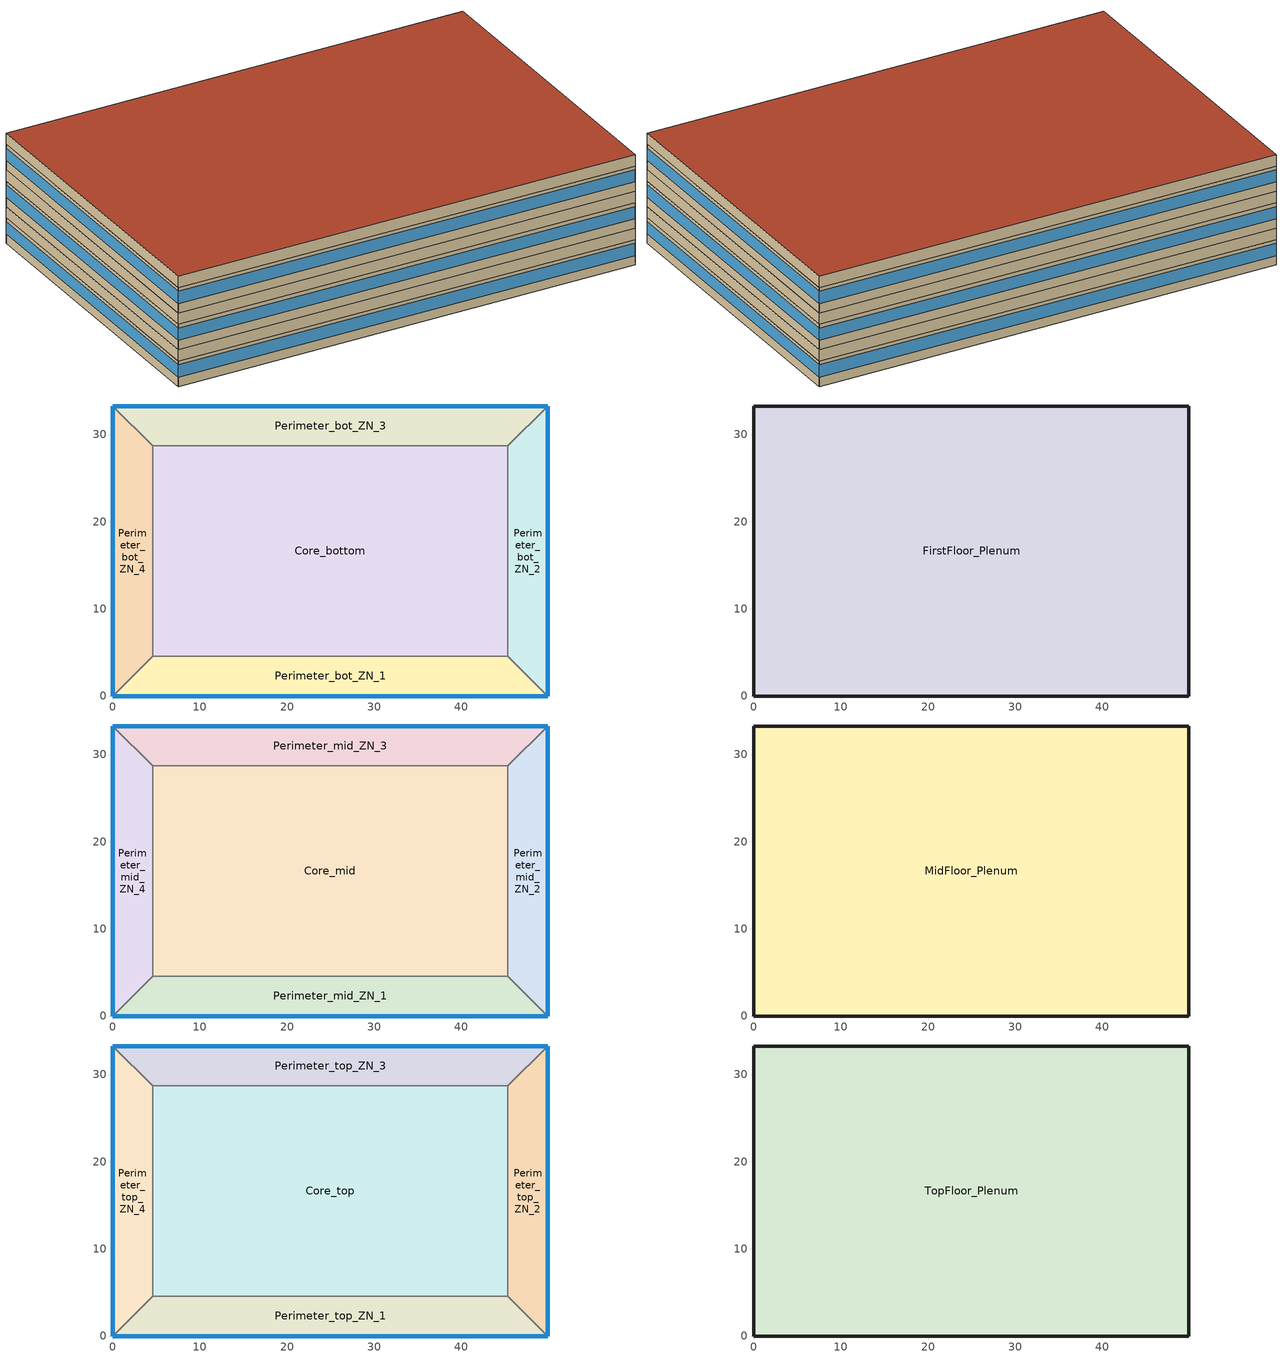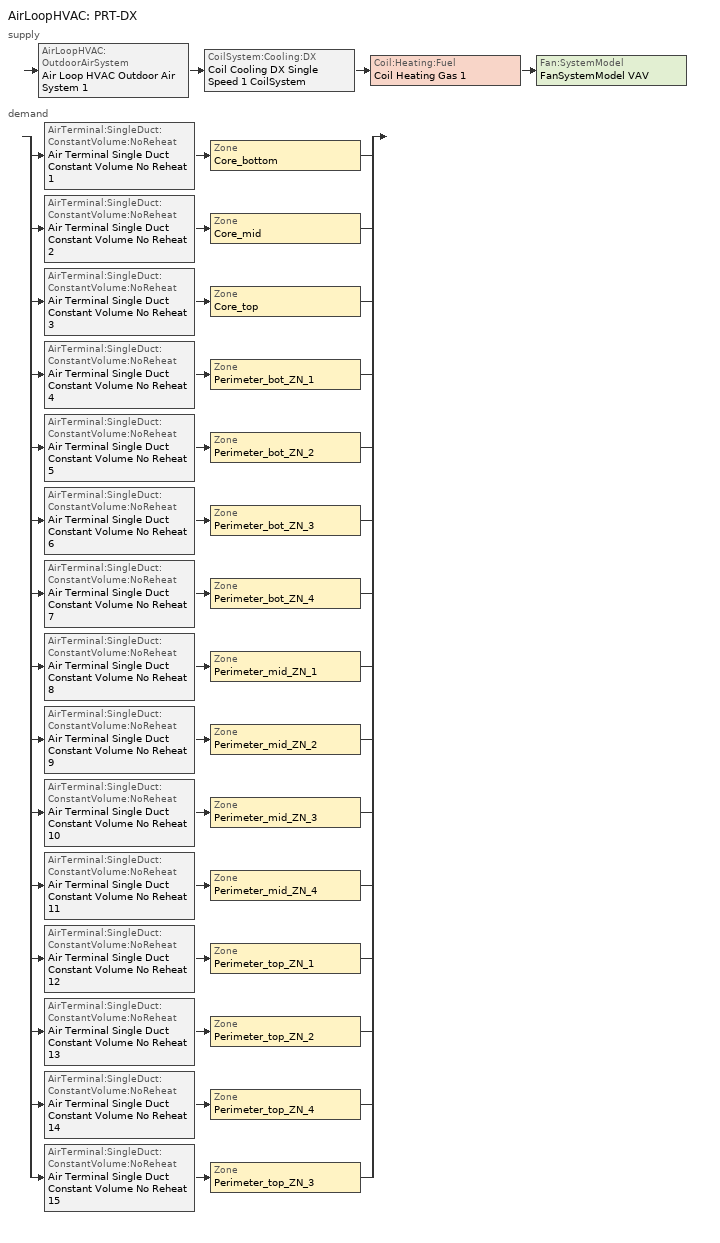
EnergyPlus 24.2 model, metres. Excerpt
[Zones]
Core_bottom
 floor ground (ext-slab): 45.34,28.7 45.34,4.57 4.57,4.57 4.57,28.7 z0
 wall to Perimeter_bot_ZN_2 (int-walls): 45.34,4.57 45.34,28.7 z0:2.74
 wall to Perimeter_bot_ZN_3 (int-walls): 45.34,28.7 4.57,28.7 z0:2.74
 wall to Perimeter_bot_ZN_1 (int-walls): 4.57,4.57 45.34,4.57 z0:2.74
 wall to Perimeter_bot_ZN_4 (int-walls): 4.57,28.7 4.57,4.57 z0:2.74
Perimeter_bot_ZN_1
 floor ground (ext-slab): 45.34,4.57 49.91,0 0,0 4.57,4.57 z0
 wall outside (Steel Frame Non-res Ext Wall): 0,0 49.91,0 z0:2.74
 wall to Perimeter_bot_ZN_2 (int-walls): 49.91,0 45.34,4.57 z0:2.74
 wall to Perimeter_bot_ZN_4 (int-walls): 4.57,4.57 0,0 z0:2.74
 window (Window Non-res Fixed): 0,0 49.91,0 z1.02:2.33
Perimeter_bot_ZN_2
 floor ground (ext-slab): 49.91,33.27 49.91,0 45.34,4.57 45.34,28.7 z0
 wall outside (Steel Frame Non-res Ext Wall): 49.91,0 49.91,33.27 z0:2.74
 wall to Perimeter_bot_ZN_3 (int-walls): 49.91,33.27 45.34,28.7 z0:2.74
 window (Window Non-res Fixed): 49.91,0 49.91,33.27 z1.02:2.33
Perimeter_bot_ZN_3
 floor ground (ext-slab): 49.91,33.27 45.34,28.7 4.57,28.7 0,33.27 z0
 wall outside (Steel Frame Non-res Ext Wall): 49.91,33.27 0,33.27 z0:2.74
 wall to Perimeter_bot_ZN_4 (int-walls): 0,33.27 4.57,28.7 z0:2.74
 window (Window Non-res Fixed): 49.91,33.27 0,33.27 z1.02:2.33
Perimeter_bot_ZN_4
 floor ground (ext-slab): 0,33.27 4.57,28.7 4.57,4.57 0,0 z0
 wall outside (Steel Frame Non-res Ext Wall): 0,33.27 0,0 z0:2.74
 window (Window Non-res Fixed): 0,33.27 0,0 z1.02:2.33
FirstFloor_Plenum
 floor to Perimeter_bot_ZN_1 (DropCeiling): 45.34,4.57 49.91,0 0,0 4.57,4.57 z2.74
 floor to Perimeter_bot_ZN_2 (DropCeiling): 49.91,33.27 49.91,0 45.34,4.57 45.34,28.7 z2.74
 floor to Perimeter_bot_ZN_3 (DropCeiling): 49.91,33.27 45.34,28.7 4.57,28.7 0,33.27 z2.74
 floor to Perimeter_bot_ZN_4 (DropCeiling): 0,33.27 4.57,28.7 4.57,4.57 0,0 z2.74
 floor to Core_bottom (DropCeiling): 45.34,28.7 45.34,4.57 4.57,4.57 4.57,28.7 z2.74
 wall outside (Steel Frame Non-res Ext Wall): 49.91,0 49.91,33.27 0,33.27 0,0 49.91,0 z2.74:3.96
Core_mid
 floor to FirstFloor_Plenum (INT-FLOOR-TOPSIDE): 45.34,28.7 45.34,4.57 4.57,4.57 4.57,28.7 z3.96
 wall to Perimeter_mid_ZN_2 (int-walls): 45.34,4.57 45.34,28.7 z3.96:6.71
 wall to Perimeter_mid_ZN_3 (int-walls): 45.34,28.7 4.57,28.7 z3.96:6.71
 wall to Perimeter_mid_ZN_1 (int-walls): 4.57,4.57 45.34,4.57 z3.96:6.71
 wall to Perimeter_mid_ZN_4 (int-walls): 4.57,28.7 4.57,4.57 z3.96:6.71
Perimeter_mid_ZN_1
 floor to FirstFloor_Plenum (INT-FLOOR-TOPSIDE): 45.34,4.57 49.91,0 0,0 4.57,4.57 z3.96
 wall outside (Steel Frame Non-res Ext Wall): 0,0 49.91,0 z3.96:6.71
 wall to Perimeter_mid_ZN_2 (int-walls): 49.91,0 45.34,4.57 z3.96:6.71
 wall to Perimeter_mid_ZN_4 (int-walls): 4.57,4.57 0,0 z3.96:6.71
 window (Window Non-res Fixed): 0,0 49.91,0 z4.98:6.29
Perimeter_mid_ZN_2
 floor to FirstFloor_Plenum (INT-FLOOR-TOPSIDE): 49.91,33.27 49.91,0 45.34,4.57 45.34,28.7 z3.96
 wall outside (Steel Frame Non-res Ext Wall): 49.91,0 49.91,33.27 z3.96:6.71
 wall to Perimeter_mid_ZN_3 (int-walls): 49.91,33.27 45.34,28.7 z3.96:6.71
 window (Window Non-res Fixed): 49.91,0 49.91,33.27 z4.98:6.29
Perimeter_mid_ZN_3
 floor to FirstFloor_Plenum (INT-FLOOR-TOPSIDE): 49.91,33.27 45.34,28.7 4.57,28.7 0,33.27 z3.96
 wall outside (Steel Frame Non-res Ext Wall): 49.91,33.27 0,33.27 z3.96:6.71
 wall to Perimeter_mid_ZN_4 (int-walls): 0,33.27 4.57,28.7 z3.96:6.71
 window (Window Non-res Fixed): 49.91,33.27 0,33.27 z4.98:6.29
Perimeter_mid_ZN_4
 floor to FirstFloor_Plenum (INT-FLOOR-TOPSIDE): 0,33.27 4.57,28.7 4.57,4.57 0,0 z3.96
 wall outside (Steel Frame Non-res Ext Wall): 0,33.27 0,0 z3.96:6.71
 window (Window Non-res Fixed): 0,33.27 0,0 z4.98:6.29
MidFloor_Plenum
 floor to Perimeter_mid_ZN_1 (DropCeiling): 45.34,4.57 49.91,0 0,0 4.57,4.57 z6.71
 floor to Perimeter_mid_ZN_2 (DropCeiling): 49.91,33.27 49.91,0 45.34,4.57 45.34,28.7 z6.71
 floor to Perimeter_mid_ZN_3 (DropCeiling): 49.91,33.27 45.34,28.7 4.57,28.7 0,33.27 z6.71
 floor to Perimeter_mid_ZN_4 (DropCeiling): 0,33.27 4.57,28.7 4.57,4.57 0,0 z6.71
 floor to Core_mid (DropCeiling): 45.34,28.7 45.34,4.57 4.57,4.57 4.57,28.7 z6.71
 wall outside (Steel Frame Non-res Ext Wall): 49.91,0 49.91,33.27 0,33.27 0,0 49.91,0 z6.71:7.92
Core_top
 floor to MidFloor_Plenum (INT-FLOOR-TOPSIDE): 45.34,28.7 45.34,4.57 4.57,4.57 4.57,28.7 z7.92
 wall to Perimeter_top_ZN_2 (int-walls): 45.34,4.57 45.34,28.7 z7.92:10.67
 wall to Perimeter_top_ZN_3 (int-walls): 45.34,28.7 4.57,28.7 z7.92:10.67
 wall to Perimeter_top_ZN_1 (int-walls): 4.57,4.57 45.34,4.57 z7.92:10.67
 wall to Perimeter_top_ZN_4 (int-walls): 4.57,28.7 4.57,4.57 z7.92:10.67
Perimeter_top_ZN_1
 floor to MidFloor_Plenum (INT-FLOOR-TOPSIDE): 45.34,4.57 49.91,0 0,0 4.57,4.57 z7.92
 wall outside (Steel Frame Non-res Ext Wall): 0,0 49.91,0 z7.92:10.67
 wall to Perimeter_top_ZN_2 (int-walls): 49.91,0 45.34,4.57 z7.92:10.67
 wall to Perimeter_top_ZN_4 (int-walls): 4.57,4.57 0,0 z7.92:10.67
 window (Window Non-res Fixed): 0,0 49.91,0 z8.95:10.25
Perimeter_top_ZN_2
 floor to MidFloor_Plenum (INT-FLOOR-TOPSIDE): 49.91,33.27 49.91,0 45.34,4.57 45.34,28.7 z7.92
 wall outside (Steel Frame Non-res Ext Wall): 49.91,0 49.91,33.27 z7.92:10.67
 wall to Perimeter_top_ZN_3 (int-walls): 49.91,33.27 45.34,28.7 z7.92:10.67
 window (Window Non-res Fixed): 49.91,0 49.91,33.27 z8.95:10.25
Perimeter_top_ZN_3
 floor to MidFloor_Plenum (INT-FLOOR-TOPSIDE): 49.91,33.27 45.34,28.7 4.57,28.7 0,33.27 z7.92
 wall outside (Steel Frame Non-res Ext Wall): 49.91,33.27 0,33.27 z7.92:10.67
 wall to Perimeter_top_ZN_4 (int-walls): 0,33.27 4.57,28.7 z7.92:10.67
 window (Window Non-res Fixed): 49.91,33.27 0,33.27 z8.95:10.25
Perimeter_top_ZN_4
 floor to MidFloor_Plenum (INT-FLOOR-TOPSIDE): 0,33.27 4.57,28.7 4.57,4.57 0,0 z7.92
 wall outside (Steel Frame Non-res Ext Wall): 0,33.27 0,0 z7.92:10.67
 window (Window Non-res Fixed): 0,33.27 0,0 z8.95:10.25
TopFloor_Plenum
 floor to Perimeter_top_ZN_1 (DropCeiling): 45.34,4.57 49.91,0 0,0 4.57,4.57 z10.67
 floor to Perimeter_top_ZN_2 (DropCeiling): 49.91,33.27 49.91,0 45.34,4.57 45.34,28.7 z10.67
 floor to Perimeter_top_ZN_3 (DropCeiling): 49.91,33.27 45.34,28.7 4.57,28.7 0,33.27 z10.67
 floor to Perimeter_top_ZN_4 (DropCeiling): 0,33.27 4.57,28.7 4.57,4.57 0,0 z10.67
 floor to Core_top (DropCeiling): 45.34,28.7 45.34,4.57 4.57,4.57 4.57,28.7 z10.67
 wall outside (Steel Frame Non-res Ext Wall): 49.91,0 49.91,33.27 0,33.27 0,0 49.91,0 z10.67:11.89
 roof outside (IEAD Non-res Roof): 49.91,0 49.91,33.27 0,33.27 0,0 z11.89
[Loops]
AirLoopHVAC 'PRT-DX'
 supply: AirLoopHVAC:OutdoorAirSystem 'Air Loop HVAC Outdoor Air System 1' > CoilSystem:Cooling:DX 'Coil Cooling DX Single Speed 1 CoilSystem' > Coil:Heating:Fuel 'Coil Heating Gas 1' > Fan:SystemModel 'FanSystemModel VAV'
 demand: split
  | AirTerminal:SingleDuct:ConstantVolume:NoReheat 'Air Terminal Single Duct Constant Volume No Reheat 1' > Zone 'Core_bottom'
  | AirTerminal:SingleDuct:ConstantVolume:NoReheat 'Air Terminal Single Duct Constant Volume No Reheat 2' > Zone 'Core_mid'
  | AirTerminal:SingleDuct:ConstantVolume:NoReheat 'Air Terminal Single Duct Constant Volume No Reheat 3' > Zone 'Core_top'
  | AirTerminal:SingleDuct:ConstantVolume:NoReheat 'Air Terminal Single Duct Constant Volume No Reheat 4' > Zone 'Perimeter_bot_ZN_1'
  | AirTerminal:SingleDuct:ConstantVolume:NoReheat 'Air Terminal Single Duct Constant Volume No Reheat 5' > Zone 'Perimeter_bot_ZN_2'
  | AirTerminal:SingleDuct:ConstantVolume:NoReheat 'Air Terminal Single Duct Constant Volume No Reheat 6' > Zone 'Perimeter_bot_ZN_3'
  | AirTerminal:SingleDuct:ConstantVolume:NoReheat 'Air Terminal Single Duct Constant Volume No Reheat 7' > Zone 'Perimeter_bot_ZN_4'
  | AirTerminal:SingleDuct:ConstantVolume:NoReheat 'Air Terminal Single Duct Constant Volume No Reheat 8' > Zone 'Perimeter_mid_ZN_1'
  | AirTerminal:SingleDuct:ConstantVolume:NoReheat 'Air Terminal Single Duct Constant Volume No Reheat 9' > Zone 'Perimeter_mid_ZN_2'
  | AirTerminal:SingleDuct:ConstantVolume:NoReheat 'Air Terminal Single Duct Constant Volume No Reheat 10' > Zone 'Perimeter_mid_ZN_3'
  | AirTerminal:SingleDuct:ConstantVolume:NoReheat 'Air Terminal Single Duct Constant Volume No Reheat 11' > Zone 'Perimeter_mid_ZN_4'
  | AirTerminal:SingleDuct:ConstantVolume:NoReheat 'Air Terminal Single Duct Constant Volume No Reheat 12' > Zone 'Perimeter_top_ZN_1'
  | AirTerminal:SingleDuct:ConstantVolume:NoReheat 'Air Terminal Single Duct Constant Volume No Reheat 13' > Zone 'Perimeter_top_ZN_2'
  | AirTerminal:SingleDuct:ConstantVolume:NoReheat 'Air Terminal Single Duct Constant Volume No Reheat 14' > Zone 'Perimeter_top_ZN_4'
  | AirTerminal:SingleDuct:ConstantVolume:NoReheat 'Air Terminal Single Duct Constant Volume No Reheat 15' > Zone 'Perimeter_top_ZN_3'
[Building]
Ref Bldg Medium Office Post1980_v1.3_5.0: North Axis {deg}=0; Terrain=City; Loads Convergence Tolerance Value {W}=0.04; Temperature Convergence Tolerance Value {deltaC}=0.2; Solar Distribution=FullInteriorAndExterior; Maximum Number of Warmup Days=50; Minimum Number of Warmup Days=6
[Site:Location]
Toronto.City-Univ.of.Toronto: Latitude {deg}=43.6658; Longitude {deg}=-79.3953; Time Zone {hr}=-5; Elevation {m}=112.5
[SizingPeriod:DesignDay] Day of Month=21; Dry-Bulb Temperature Range Modifier Type=DefaultMultipliers; Humidity Condition Type=Wetbulb; Barometric Pressure {Pa}=99063; Rain Indicator=No; Snow Indicator=No; Daylight Saving Time Indicator=No; Solar Model Indicator=ASHRAEClearSky; Begin Environment Reset Mode=FullResetAtBeginEnvironment
Name | Month | Day Type | Maximum Dry-Bulb Temperature {C} | Daily Dry-Bulb Temperature Range {deltaC} | Wetbulb or DewPoint at Maximum Dry-Bulb {C} | Wind Speed {m/s} | Wind Direction {deg} | Sky Clearness
CHICAGO Ann Clg .4% Condns WB=>MDB | 7 | SummerDesignDay | 31.2 | 10.7 | 25.5 | 5.3 | 230 | 1
CHICAGO Ann Htg 99.6% Condns DB | 1 | WinterDesignDay | -20.6 | 0 | -20.6 | 4.9 | 270 | 0
[Site:GroundTemperature:BuildingSurface]
18, 18, 18, 18, 18, 18, 18, 18, 18, 18, 18, 18
[Material] Thermal Absorptance=0.9
Name | Roughness | Thickness {m} | Conductivity {W/m-K} | Density {kg/m3} | Specific Heat {J/kg-K} | Solar Absorptance | Visible Absorptance
1/2IN Gypsum | Smooth | 0.0127 | 0.16 | 784.9 | 830 | 0.92 | 0.92
HW CONCRETE; MAT-CC05 4 HW CONCRETE | Rough | 0.1016 | 1.311 | 2240 | 836.8 | 0.7 | 0.7
IEAD NonRes Roof Insulation | MediumRough | 0.153184 | 0.049 | 265 | 836.8 | 0.7 | 0.7
Metal Decking | MediumSmooth | 0.0015 | 45.006 | 7680 | 418.4 | 0.7 | 0.3
Roof Membrane | VeryRough | 0.0095 | 0.16 | 1121.29 | 1460 | 0.7 | 0.7
Std AC02 | MediumSmooth | 0.0127 | 0.057 | 288 | 1339 | 0.7 | 0.2
Std Wood 6inch | MediumSmooth | 0.15 | 0.12 | 540 | 1210 | 0.7 | 0.7
Steel Frame NonRes Wall Insulation | MediumRough | 0.0895622 | 0.049 | 265 | 836.8 | 0.7 | 0.7
Wood Siding | MediumSmooth | 0.01 | 0.11 | 544.62 | 1210 | 0.78 | 0.78
[Material:NoMass]
CP02 CARPET PAD: Roughness=VeryRough; Thermal Resistance {m2-K/W}=0.2165; Thermal Absorptance=0.9; Solar Absorptance=0.7; Visible Absorptance=0.8
[WindowMaterial:SimpleGlazingSystem]
NonRes Fixed Assembly Window: U-Factor {W/m2-K}=3.35002; Solar Heat Gain Coefficient=0.39
[Construction]
DropCeiling: Std AC02
ext-slab: HW CONCRETE, CP02 CARPET PAD
IEAD Non-res Roof: Roof Membrane, IEAD NonRes Roof Insulation, Metal Decking
INT-FLOOR-TOPSIDE: MAT-CC05 4 HW CONCRETE, CP02 CARPET PAD
int-walls: 1/2IN Gypsum, 1/2IN Gypsum
InteriorFurnishings: Std Wood 6inch
Steel Frame Non-res Ext Wall: Wood Siding, Steel Frame NonRes Wall Insulation, 1/2IN Gypsum
Window Non-res Fixed: NonRes Fixed Assembly Window
[Space]
Name | Zone
Core_bottom Space | Core_bottom
Core_mid Space | Core_mid
Core_top Space | Core_top
FirstFloor_Plenum Space | FirstFloor_Plenum
MidFloor_Plenum Space | MidFloor_Plenum
Perimeter_bot_ZN_1 Space | Perimeter_bot_ZN_1
Perimeter_bot_ZN_2 Space | Perimeter_bot_ZN_2
Perimeter_bot_ZN_3 Space | Perimeter_bot_ZN_3
Perimeter_bot_ZN_4 Space | Perimeter_bot_ZN_4
Perimeter_mid_ZN_1 Space | Perimeter_mid_ZN_1
Perimeter_mid_ZN_2 Space | Perimeter_mid_ZN_2
Perimeter_mid_ZN_3 Space | Perimeter_mid_ZN_3
Perimeter_mid_ZN_4 Space | Perimeter_mid_ZN_4
Perimeter_top_ZN_1 Space | Perimeter_top_ZN_1
Perimeter_top_ZN_2 Space | Perimeter_top_ZN_2
Perimeter_top_ZN_3 Space | Perimeter_top_ZN_3
Perimeter_top_ZN_4 Space | Perimeter_top_ZN_4
TopFloor_Plenum Space | TopFloor_Plenum
[Zone] Multiplier=1
Name | Part of Total Floor Area
Core_bottom; Core_mid; Core_top; Perimeter_bot_ZN_1; Perimeter_bot_ZN_2; Perimeter_bot_ZN_3; Perimeter_bot_ZN_4; Perimeter_mid_ZN_1; Perimeter_mid_ZN_2; Perimeter_mid_ZN_3; Perimeter_mid_ZN_4; Perimeter_top_ZN_1; Perimeter_top_ZN_2; Perimeter_top_ZN_3; Perimeter_top_ZN_4 | Yes
FirstFloor_Plenum; MidFloor_Plenum; TopFloor_Plenum | No
[InternalMass] Construction=InteriorFurnishings
Name | Zone or ZoneList | Space or SpaceList | Surface Area {m2}
Core_bottom Internal Mass | Core_bottom | Core_bottom Space | 1967.07
Core_mid Internal Mass | Core_mid | Core_mid Space | 1967.07
Core_top Internal Mass | Core_top | Core_top Space | 1967.07
Perimeter_bot_ZN_1 Internal Mass | Perimeter_bot_ZN_1 | Perimeter_bot_ZN_1 Space | 414.6763
Perimeter_bot_ZN_2 Internal Mass | Perimeter_bot_ZN_2 | Perimeter_bot_ZN_2 Space | 262.5244
Perimeter_bot_ZN_3 Internal Mass | Perimeter_bot_ZN_3 | Perimeter_bot_ZN_3 Space | 414.6763
Perimeter_bot_ZN_4 Internal Mass | Perimeter_bot_ZN_4 | Perimeter_bot_ZN_4 Space | 262.5072
Perimeter_mid_ZN_1 Internal Mass | Perimeter_mid_ZN_1 | Perimeter_mid_ZN_1 Space | 414.6763
Perimeter_mid_ZN_2 Internal Mass | Perimeter_mid_ZN_2 | Perimeter_mid_ZN_2 Space | 262.5244
Perimeter_mid_ZN_3 Internal Mass | Perimeter_mid_ZN_3 | Perimeter_mid_ZN_3 Space | 414.6763
Perimeter_mid_ZN_4 Internal Mass | Perimeter_mid_ZN_4 | Perimeter_mid_ZN_4 Space | 262.5072
Perimeter_top_ZN_1 Internal Mass | Perimeter_top_ZN_1 | Perimeter_top_ZN_1 Space | 414.6763
Perimeter_top_ZN_2 Internal Mass | Perimeter_top_ZN_2 | Perimeter_top_ZN_2 Space | 262.5244
Perimeter_top_ZN_3 Internal Mass | Perimeter_top_ZN_3 | Perimeter_top_ZN_3 Space | 414.6763
Perimeter_top_ZN_4 Internal Mass | Perimeter_top_ZN_4 | Perimeter_top_ZN_4 Space | 262.5072
[People] Number of People Schedule=BLDG_OCC_SCH; Number of People Calculation Method=Area/Person; Floor Area per Person {m2/person}=18.58; Fraction Radiant=0.3; Activity Level Schedule=ACTIVITY_SCH; Enable ASHRAE 55 Comfort Warnings=No; Mean Radiant Temperature Calculation Type=EnclosureAveraged; Work Efficiency Schedule=WORK_EFF_SCH; Clothing Insulation Schedule=CLOTHING_SCH; Air Velocity Schedule=AIR_VELO_SCH; Thermal Comfort Model 1 Type=FANGER
Name | Zone or ZoneList or Space or SpaceList
Core_bottom People | Core_bottom Space
Core_mid People | Core_mid Space
Core_top People | Core_top Space
Perimeter_bot_ZN_1 People | Perimeter_bot_ZN_1 Space
Perimeter_bot_ZN_2 People | Perimeter_bot_ZN_2 Space
Perimeter_bot_ZN_3 People | Perimeter_bot_ZN_3 Space
Perimeter_bot_ZN_4 People | Perimeter_bot_ZN_4 Space
Perimeter_mid_ZN_1 People | Perimeter_mid_ZN_1 Space
Perimeter_mid_ZN_2 People | Perimeter_mid_ZN_2 Space
Perimeter_mid_ZN_3 People | Perimeter_mid_ZN_3 Space
Perimeter_mid_ZN_4 People | Perimeter_mid_ZN_4 Space
Perimeter_top_ZN_1 People | Perimeter_top_ZN_1 Space
Perimeter_top_ZN_2 People | Perimeter_top_ZN_2 Space
Perimeter_top_ZN_3 People | Perimeter_top_ZN_3 Space
Perimeter_top_ZN_4 People | Perimeter_top_ZN_4 Space
[Lights] Schedule=BLDG_LIGHT_SCH; Design Level Calculation Method=Watts/Area; Watts per Floor Area {W/m2}=16.89; Return Air Fraction=0.4; Fraction Radiant=0.4; Fraction Visible=0.2; Fraction Replaceable=1; Return Air Fraction Calculated from Plenum Temperature=No
Name | Zone or ZoneList or Space or SpaceList
Core_bottom_Lights | Core_bottom Space
Core_mid_Lights | Core_mid Space
Core_top_Lights | Core_top Space
Perimeter_bot_ZN_1_Lights | Perimeter_bot_ZN_1 Space
Perimeter_bot_ZN_2_Lights | Perimeter_bot_ZN_2 Space
Perimeter_bot_ZN_3_Lights | Perimeter_bot_ZN_3 Space
Perimeter_bot_ZN_4_Lights | Perimeter_bot_ZN_4 Space
Perimeter_mid_ZN_1_Lights | Perimeter_mid_ZN_1 Space
Perimeter_mid_ZN_2_Lights | Perimeter_mid_ZN_2 Space
Perimeter_mid_ZN_3_Lights | Perimeter_mid_ZN_3 Space
Perimeter_mid_ZN_4_Lights | Perimeter_mid_ZN_4 Space
Perimeter_top_ZN_1_Lights | Perimeter_top_ZN_1 Space
Perimeter_top_ZN_2_Lights | Perimeter_top_ZN_2 Space
Perimeter_top_ZN_3_Lights | Perimeter_top_ZN_3 Space
Perimeter_top_ZN_4_Lights | Perimeter_top_ZN_4 Space
[ElectricEquipment] Fraction Latent=0; Fraction Radiant=0.5; Fraction Lost=0
Name | Zone or ZoneList or Space or SpaceList | Schedule | Design Level Calculation Method | Design Level {W} | Watts per Floor Area {W/m2}
Core_bottom_Elevators_Equip | Core_bottom Space | BLDG_ELEVATORS | EquipmentLevel | 32109.9
Core_bottom_PlugMisc_Equip | Core_bottom Space | BLDG_EQUIP_SCH | Watts/Area |  | 10.76
Core_mid_PlugMisc_Equip | Core_mid Space | BLDG_EQUIP_SCH | Watts/Area |  | 10.76
Core_top_PlugMisc_Equip | Core_top Space | BLDG_EQUIP_SCH | Watts/Area |  | 10.76
Perimeter_bot_ZN_1_PlugMisc_Equip | Perimeter_bot_ZN_1 Space | BLDG_EQUIP_SCH | Watts/Area |  | 10.76
Perimeter_bot_ZN_2_PlugMisc_Equip | Perimeter_bot_ZN_2 Space | BLDG_EQUIP_SCH | Watts/Area |  | 10.76
Perimeter_bot_ZN_3_PlugMisc_Equip | Perimeter_bot_ZN_3 Space | BLDG_EQUIP_SCH | Watts/Area |  | 10.76
Perimeter_bot_ZN_4_PlugMisc_Equip | Perimeter_bot_ZN_4 Space | BLDG_EQUIP_SCH | Watts/Area |  | 10.76
Perimeter_mid_ZN_1_PlugMisc_Equip | Perimeter_mid_ZN_1 Space | BLDG_EQUIP_SCH | Watts/Area |  | 10.76
Perimeter_mid_ZN_2_PlugMisc_Equip | Perimeter_mid_ZN_2 Space | BLDG_EQUIP_SCH | Watts/Area |  | 10.76
Perimeter_mid_ZN_3_PlugMisc_Equip | Perimeter_mid_ZN_3 Space | BLDG_EQUIP_SCH | Watts/Area |  | 10.76
Perimeter_mid_ZN_4_PlugMisc_Equip | Perimeter_mid_ZN_4 Space | BLDG_EQUIP_SCH | Watts/Area |  | 10.76
Perimeter_top_ZN_1_PlugMisc_Equip | Perimeter_top_ZN_1 Space | BLDG_EQUIP_SCH | Watts/Area |  | 10.76
Perimeter_top_ZN_2_PlugMisc_Equip | Perimeter_top_ZN_2 Space | BLDG_EQUIP_SCH | Watts/Area |  | 10.76
Perimeter_top_ZN_3_PlugMisc_Equip | Perimeter_top_ZN_3 Space | BLDG_EQUIP_SCH | Watts/Area |  | 10.76
Perimeter_top_ZN_4_PlugMisc_Equip | Perimeter_top_ZN_4 Space | BLDG_EQUIP_SCH | Watts/Area |  | 10.76
[ZoneInfiltration:DesignFlowRate] Schedule=INFIL_QUARTER_ON_SCH; Design Flow Rate Calculation Method=Flow/ExteriorArea; Flow Rate per Exterior Surface Area {m3/s-m2}=0.001133; Constant Term Coefficient=1; Temperature Term Coefficient=0; Velocity Term Coefficient=0; Velocity Squared Term Coefficient=0
Name | Zone or ZoneList or Space or SpaceList
FirstFloor_Plenum_Infiltration | FirstFloor_Plenum Space
MidFloor_Plenum_Infiltration | MidFloor_Plenum Space
Perimeter_bot_ZN_1_Infiltration | Perimeter_bot_ZN_1 Space
Perimeter_bot_ZN_2_Infiltration | Perimeter_bot_ZN_2 Space
Perimeter_bot_ZN_3_Infiltration | Perimeter_bot_ZN_3 Space
Perimeter_bot_ZN_4_Infiltration | Perimeter_bot_ZN_4 Space
Perimeter_mid_ZN_1_Infiltration | Perimeter_mid_ZN_1 Space
Perimeter_mid_ZN_2_Infiltration | Perimeter_mid_ZN_2 Space
Perimeter_mid_ZN_3_Infiltration | Perimeter_mid_ZN_3 Space
Perimeter_mid_ZN_4_Infiltration | Perimeter_mid_ZN_4 Space
Perimeter_top_ZN_1_Infiltration | Perimeter_top_ZN_1 Space
Perimeter_top_ZN_2_Infiltration | Perimeter_top_ZN_2 Space
Perimeter_top_ZN_3_Infiltration | Perimeter_top_ZN_3 Space
Perimeter_top_ZN_4_Infiltration | Perimeter_top_ZN_4 Space
TopFloor_Plenum_Infiltration | TopFloor_Plenum Space
[Exterior:Lights]
Exterior Facade Lighting: Schedule=ALWAYS_ON; Design Level {W}=17809; Control Option=AstronomicalClock
[DesignSpecification:OutdoorAir] Outdoor Air Method=Sum; Outdoor Air Flow per Person {m3/s-person}=0.0125; Outdoor Air Flow per Zone Floor Area {m3/s-m2}=0; Outdoor Air Flow per Zone {m3/s}=0; Outdoor Air Flow Air Changes per Hour {1/hr}=0
SZ DSOA Core_bottom; SZ DSOA Core_mid; SZ DSOA Core_top; SZ DSOA Perimeter_bot_ZN_1; SZ DSOA Perimeter_bot_ZN_2; SZ DSOA Perimeter_bot_ZN_3; SZ DSOA Perimeter_bot_ZN_4; SZ DSOA Perimeter_mid_ZN_1; SZ DSOA Perimeter_mid_ZN_2; SZ DSOA Perimeter_mid_ZN_3; SZ DSOA Perimeter_mid_ZN_4; SZ DSOA Perimeter_top_ZN_1; SZ DSOA Perimeter_top_ZN_2; SZ DSOA Perimeter_top_ZN_3; SZ DSOA Perimeter_top_ZN_4
[DesignSpecification:OutdoorAir:SpaceList]
Name | Space 1 | Space 1 Design Specification Outdoor Air Object
Core_bottom DSOA Space List | Core_bottom Space | SZ DSOA Core_bottom
Core_mid DSOA Space List | Core_mid Space | SZ DSOA Core_mid
Core_top DSOA Space List | Core_top Space | SZ DSOA Core_top
Perimeter_bot_ZN_1 DSOA Space List | Perimeter_bot_ZN_1 Space | SZ DSOA Perimeter_bot_ZN_1
Perimeter_bot_ZN_2 DSOA Space List | Perimeter_bot_ZN_2 Space | SZ DSOA Perimeter_bot_ZN_2
Perimeter_bot_ZN_3 DSOA Space List | Perimeter_bot_ZN_3 Space | SZ DSOA Perimeter_bot_ZN_3
Perimeter_bot_ZN_4 DSOA Space List | Perimeter_bot_ZN_4 Space | SZ DSOA Perimeter_bot_ZN_4
Perimeter_mid_ZN_1 DSOA Space List | Perimeter_mid_ZN_1 Space | SZ DSOA Perimeter_mid_ZN_1
Perimeter_mid_ZN_2 DSOA Space List | Perimeter_mid_ZN_2 Space | SZ DSOA Perimeter_mid_ZN_2
Perimeter_mid_ZN_3 DSOA Space List | Perimeter_mid_ZN_3 Space | SZ DSOA Perimeter_mid_ZN_3
Perimeter_mid_ZN_4 DSOA Space List | Perimeter_mid_ZN_4 Space | SZ DSOA Perimeter_mid_ZN_4
Perimeter_top_ZN_1 DSOA Space List | Perimeter_top_ZN_1 Space | SZ DSOA Perimeter_top_ZN_1
Perimeter_top_ZN_2 DSOA Space List | Perimeter_top_ZN_2 Space | SZ DSOA Perimeter_top_ZN_2
Perimeter_top_ZN_3 DSOA Space List | Perimeter_top_ZN_3 Space | SZ DSOA Perimeter_top_ZN_3
Perimeter_top_ZN_4 DSOA Space List | Perimeter_top_ZN_4 Space | SZ DSOA Perimeter_top_ZN_4
[DesignSpecification:ZoneAirDistribution]
Name | Zone Air Distribution Effectiveness in Cooling Mode | Zone Air Distribution Effectiveness in Heating Mode
DZAD_Core_bottom; DZAD_Core_mid; DZAD_Core_top; DZAD_PZ1_bottom; DZAD_PZ2_bottom; DZAD_PZ3_bottom; DZAD_PZ4_bottom; DZAD_PZ1_mid; DZAD_PZ2_mid; DZAD_PZ3_mid; DZAD_PZ4_mid; DZAD_PZ1_top; DZAD_PZ2_top; DZAD_PZ3_top | 0.85 | 0.95
DZAD_PZ4_top | 1 | 1
[Sizing:Zone] Zone Cooling Design Supply Air Temperature Input Method=SupplyAirTemperature; Zone Cooling Design Supply Air Temperature {C}=12.8; Zone Cooling Design Supply Air Temperature Difference {deltaC}=11.11; Zone Heating Design Supply Air Temperature Input Method=SupplyAirTemperature; Zone Heating Design Supply Air Temperature {C}=40; Zone Heating Design Supply Air Temperature Difference {deltaC}=11.11; Zone Cooling Design Supply Air Humidity Ratio {kgWater/kgDryAir}=0.0085; Zone Heating Design Supply Air Humidity Ratio {kgWater/kgDryAir}=0.008; Cooling Design Air Flow Method=DesignDay; Cooling Design Air Flow Rate {m3/s}=0; Cooling Minimum Air Flow per Zone Floor Area {m3/s-m2}=0.000762; Cooling Minimum Air Flow {m3/s}=0; Cooling Minimum Air Flow Fraction=0; Heating Design Air Flow Method=DesignDay; Heating Design Air Flow Rate {m3/s}=0; Heating Maximum Air Flow per Zone Floor Area {m3/s-m2}=0.002032; Heating Maximum Air Flow {m3/s}=0.141576; Heating Maximum Air Flow Fraction=0.3; Account for Dedicated Outdoor Air System=No; Zone Load Sizing Method=Sensible Load Only No Latent Load; Zone Latent Cooling Design Supply Air Humidity Ratio Input Method=HumidityRatioDifference; Zone Cooling Design Supply Air Humidity Ratio Difference {kgWater/kgDryAir}=0.005; Zone Latent Heating Design Supply Air Humidity Ratio Input Method=HumidityRatioDifference; Zone Humidification Design Supply Air Humidity Ratio Difference {kgWater/kgDryAir}=0.005
Name | Design Specification Outdoor Air Object | Design Specification Zone Air Distribution Object
Core_bottom | Core_bottom DSOA Space List | DZAD_Core_bottom
Core_mid | Core_mid DSOA Space List | DZAD_Core_mid
Core_top | Core_top DSOA Space List | DZAD_Core_top
Perimeter_bot_ZN_1 | Perimeter_bot_ZN_1 DSOA Space List | DZAD_PZ1_bottom
Perimeter_bot_ZN_2 | Perimeter_bot_ZN_2 DSOA Space List | DZAD_PZ2_bottom
Perimeter_bot_ZN_3 | Perimeter_bot_ZN_3 DSOA Space List | DZAD_PZ3_bottom
Perimeter_bot_ZN_4 | Perimeter_bot_ZN_4 DSOA Space List | DZAD_PZ4_bottom
Perimeter_mid_ZN_1 | Perimeter_mid_ZN_1 DSOA Space List | DZAD_PZ1_mid
Perimeter_mid_ZN_2 | Perimeter_mid_ZN_2 DSOA Space List | DZAD_PZ2_mid
Perimeter_mid_ZN_3 | Perimeter_mid_ZN_3 DSOA Space List | DZAD_PZ3_mid
Perimeter_mid_ZN_4 | Perimeter_mid_ZN_4 DSOA Space List | DZAD_PZ4_mid
Perimeter_top_ZN_1 | Perimeter_top_ZN_1 DSOA Space List | DZAD_PZ1_top
Perimeter_top_ZN_2 | Perimeter_top_ZN_2 DSOA Space List | DZAD_PZ2_top
Perimeter_top_ZN_3 | Perimeter_top_ZN_3 DSOA Space List | DZAD_PZ3_top
Perimeter_top_ZN_4 | Perimeter_top_ZN_4 DSOA Space List | DZAD_PZ4_top
[Sizing:System]
PRT-DX: Type of Load to Size On=Sensible; Design Outdoor Air Flow Rate {m3/s}=Autosize; Central Heating Maximum System Air Flow Ratio=1; Preheat Design Temperature {C}=-30; Preheat Design Humidity Ratio {kgWater/kgDryAir}=0.0085; Precool Design Temperature {C}=30; Precool Design Humidity Ratio {kgWater/kgDryAir}=0.008; Central Cooling Design Supply Air Temperature {C}=12.8; Central Heating Design Supply Air Temperature {C}=40; Type of Zone Sum to Use=Coincident; 100% Outdoor Air in Cooling=No; 100% Outdoor Air in Heating=No; Central Cooling Design Supply Air Humidity Ratio {kgWater/kgDryAir}=0.0085; Central Heating Design Supply Air Humidity Ratio {kgWater/kgDryAir}=0.008; Cooling Supply Air Flow Rate Method=DesignDay; Cooling Supply Air Flow Rate {m3/s}=0; Cooling Supply Air Flow Rate Per Floor Area {m3/s-m2}=0; Cooling Fraction of Autosized Cooling Supply Air Flow Rate=1; Cooling Supply Air Flow Rate Per Unit Cooling Capacity {m3/s-W}=0; Heating Supply Air Flow Rate Method=DesignDay; Heating Supply Air Flow Rate {m3/s}=0; Heating Supply Air Flow Rate Per Floor Area {m3/s-m2}=0; Heating Fraction of Autosized Heating Supply Air Flow Rate=1; Heating Fraction of Autosized Cooling Supply Air Flow Rate=1; Heating Supply Air Flow Rate Per Unit Heating Capacity {m3/s-W}=0; System Outdoor Air Method=ZoneSum; Zone Maximum Outdoor Air Fraction=1; Cooling Design Capacity Method=CoolingDesignCapacity; Cooling Design Capacity {W}=Autosize; Cooling Design Capacity Per Floor Area {W/m2}=234.7; Fraction of Autosized Cooling Design Capacity=1; Heating Design Capacity Method=HeatingDesignCapacity; Heating Design Capacity {W}=Autosize; Heating Design Capacity Per Floor Area {W/m2}=157; Fraction of Autosized Heating Design Capacity=1; Central Cooling Capacity Control Method=VAV; Occupant Diversity=Autosize
[ZoneControl:Thermostat] Temperature Difference Between Cutout And Setpoint {deltaC}=0
Name | Zone or ZoneList | Control Type Schedule | Control 1
Core_bottom Thermostat | Core_bottom | Core_bottom Thermostat Schedule | Core_bottom DualSPSched
Core_mid Thermostat | Core_mid | Core_mid Thermostat Schedule | Core_mid DualSPSched
Core_top Thermostat | Core_top | Core_top Thermostat Schedule | Core_top DualSPSched
Perimeter_bot_ZN_1 Thermostat | Perimeter_bot_ZN_1 | Perimeter_bot_ZN_1 Thermostat Schedule | Perimeter_bot_ZN_1 DualSPSched
Perimeter_bot_ZN_2 Thermostat | Perimeter_bot_ZN_2 | Perimeter_bot_ZN_2 Thermostat Schedule | Perimeter_bot_ZN_2 DualSPSched
Perimeter_bot_ZN_3 Thermostat | Perimeter_bot_ZN_3 | Perimeter_bot_ZN_3 Thermostat Schedule | Perimeter_bot_ZN_3 DualSPSched
Perimeter_bot_ZN_4 Thermostat | Perimeter_bot_ZN_4 | Perimeter_bot_ZN_4 Thermostat Schedule | Perimeter_bot_ZN_4 DualSPSched
Perimeter_mid_ZN_1 Thermostat | Perimeter_mid_ZN_1 | Perimeter_mid_ZN_1 Thermostat Schedule | Perimeter_mid_ZN_1 DualSPSched
Perimeter_mid_ZN_2 Thermostat | Perimeter_mid_ZN_2 | Perimeter_mid_ZN_2 Thermostat Schedule | Perimeter_mid_ZN_2 DualSPSched
Perimeter_mid_ZN_3 Thermostat | Perimeter_mid_ZN_3 | Perimeter_mid_ZN_3 Thermostat Schedule | Perimeter_mid_ZN_3 DualSPSched
Perimeter_mid_ZN_4 Thermostat | Perimeter_mid_ZN_4 | Perimeter_mid_ZN_4 Thermostat Schedule | Perimeter_mid_ZN_4 DualSPSched
Perimeter_top_ZN_1 Thermostat | Perimeter_top_ZN_1 | Perimeter_top_ZN_1 Thermostat Schedule | Perimeter_top_ZN_1 DualSPSched
Perimeter_top_ZN_2 Thermostat | Perimeter_top_ZN_2 | Perimeter_top_ZN_2 Thermostat Schedule | Perimeter_top_ZN_2 DualSPSched
Perimeter_top_ZN_3 Thermostat | Perimeter_top_ZN_3 | Perimeter_top_ZN_3 Thermostat Schedule | Perimeter_top_ZN_3 DualSPSched
Perimeter_top_ZN_4 Thermostat | Perimeter_top_ZN_4 | Perimeter_top_ZN_4 Thermostat Schedule | Perimeter_top_ZN_4 DualSPSched
[ThermostatSetpoint:DualSetpoint] Heating Setpoint Temperature Schedule=HTGSETP_SCH; Cooling Setpoint Temperature Schedule=CLGSETP_SCH
Core_bottom DualSPSched; Core_mid DualSPSched; Core_top DualSPSched; Perimeter_bot_ZN_1 DualSPSched; Perimeter_bot_ZN_2 DualSPSched; Perimeter_bot_ZN_3 DualSPSched; Perimeter_bot_ZN_4 DualSPSched; Perimeter_mid_ZN_1 DualSPSched; Perimeter_mid_ZN_2 DualSPSched; Perimeter_mid_ZN_3 DualSPSched; Perimeter_mid_ZN_4 DualSPSched; Perimeter_top_ZN_1 DualSPSched; Perimeter_top_ZN_2 DualSPSched; Perimeter_top_ZN_3 DualSPSched; Perimeter_top_ZN_4 DualSPSched
[AirTerminal:SingleDuct:ConstantVolume:NoReheat] Availability Schedule=Always On Discrete; Maximum Air Flow Rate {m3/s}=AutoSize
Air Terminal Single Duct Constant Volume No Reheat 1; Air Terminal Single Duct Constant Volume No Reheat 2; Air Terminal Single Duct Constant Volume No Reheat 3; Air Terminal Single Duct Constant Volume No Reheat 4; Air Terminal Single Duct Constant Volume No Reheat 5; Air Terminal Single Duct Constant Volume No Reheat 6; Air Terminal Single Duct Constant Volume No Reheat 7; Air Terminal Single Duct Constant Volume No Reheat 8; Air Terminal Single Duct Constant Volume No Reheat 9; Air Terminal Single Duct Constant Volume No Reheat 10; Air Terminal Single Duct Constant Volume No Reheat 11; Air Terminal Single Duct Constant Volume No Reheat 12; Air Terminal Single Duct Constant Volume No Reheat 13; Air Terminal Single Duct Constant Volume No Reheat 15; Air Terminal Single Duct Constant Volume No Reheat 14
[Zone equipment]
Core_bottom: Air Terminal Single Duct Constant Volume No Reheat 1
Core_mid: Air Terminal Single Duct Constant Volume No Reheat 2
Core_top: Air Terminal Single Duct Constant Volume No Reheat 3
Perimeter_bot_ZN_1: Air Terminal Single Duct Constant Volume No Reheat 4
Perimeter_bot_ZN_2: Air Terminal Single Duct Constant Volume No Reheat 5
Perimeter_bot_ZN_3: Air Terminal Single Duct Constant Volume No Reheat 6
Perimeter_bot_ZN_4: Air Terminal Single Duct Constant Volume No Reheat 7
Perimeter_mid_ZN_1: Air Terminal Single Duct Constant Volume No Reheat 8
Perimeter_mid_ZN_2: Air Terminal Single Duct Constant Volume No Reheat 9
Perimeter_mid_ZN_3: Air Terminal Single Duct Constant Volume No Reheat 10
Perimeter_mid_ZN_4: Air Terminal Single Duct Constant Volume No Reheat 11
Perimeter_top_ZN_1: Air Terminal Single Duct Constant Volume No Reheat 12
Perimeter_top_ZN_2: Air Terminal Single Duct Constant Volume No Reheat 13
Perimeter_top_ZN_3: Air Terminal Single Duct Constant Volume No Reheat 15
Perimeter_top_ZN_4: Air Terminal Single Duct Constant Volume No Reheat 14
[Fan:SystemModel]
FanSystemModel VAV: Availability Schedule=BLDG_EQUIP_SCH; Design Maximum Air Flow Rate {m3/s}=Autosize; Speed Control Method=Discrete; Electric Power Minimum Flow Rate Fraction=0; Design Pressure Rise {Pa}=1572; Motor Efficiency=0.6; Motor In Air Stream Fraction=1; Design Electric Power Consumption {W}=Autosize; Design Power Sizing Method=TotalEfficiencyAndPressure; Electric Power Per Unit Flow Rate {W/(m3/s)}=840; Electric Power Per Unit Flow Rate Per Unit Pressure {W/((m3/s)-Pa)}=1.66667; Fan Total Efficiency=0.6045; Electric Power Function of Flow Fraction Curve=VAV Fan Curve; Motor Loss Radiative Fraction=0; Number of Speeds=1
[Coil:Cooling:DX:SingleSpeed]
Coil Cooling DX Single Speed 1: Availability Schedule=HVACOperationSchd; Gross Rated Total Cooling Capacity {W}=Autosize; Gross Rated Sensible Heat Ratio=Autosize; Gross Rated Cooling COP {W/W}=2.8; Rated Air Flow Rate {m3/s}=Autosize; 2017 Rated Evaporator Fan Power Per Volume Flow Rate {W/(m3/s)}=773.3; 2023 Rated Evaporator Fan Power Per Volume Flow Rate {W/(m3/s)}=934.4; Total Cooling Capacity Function of Temperature Curve=Cool-Cap-fT; Total Cooling Capacity Function of Flow Fraction Curve=Curve Quadratic 1; Energy Input Ratio Function of Temperature Curve=Cool-EIR-fT; Energy Input Ratio Function of Flow Fraction Curve=Curve Quadratic 2; Part Load Fraction Correlation Curve=Cool-PLF-fPLR; Minimum Outdoor Dry-Bulb Temperature for Compressor Operation {C}=22; Nominal Time for Condensate Removal to Begin {s}=0; Ratio of Initial Moisture Evaporation Rate and Steady State Latent Capacity=0; Maximum Cycling Rate {cycles/hr}=0; Latent Capacity Time Constant {s}=0; Condenser Type=AirCooled; Evaporative Condenser Effectiveness=0.9; Evaporative Condenser Air Flow Rate {m3/s}=Autosize; Evaporative Condenser Pump Rated Power Consumption {W}=Autosize; Crankcase Heater Capacity {W}=700; Maximum Outdoor Dry-Bulb Temperature for Crankcase Heater Operation {C}=15; Basin Heater Capacity {W/K}=700; Basin Heater Setpoint Temperature {C}=20; Basin Heater Operating Schedule=HVACOperationSchd
[Coil:Heating:Fuel]
Coil Heating Gas 1: Availability Schedule=Always On Discrete; Fuel Type=NaturalGas; Burner Efficiency=0.8; Nominal Capacity {W}=AutoSize; On Cycle Parasitic Electric Load {W}=0; Off Cycle Parasitic Fuel Load {W}=0
[CoilSystem:Cooling:DX]
Coil Cooling DX Single Speed 1 CoilSystem: Availability Schedule=Always On Discrete; Cooling Coil=Coil Cooling DX Single Speed 1; Run on Sensible Load=Yes; Use Outdoor Air DX Cooling Coil=No
[Controller:WaterCoil]
Coil Controller: Control Variable=Temperature; Action=Reverse; Actuator Variable=Flow; Controller Convergence Tolerance {deltaC}=1; Maximum Actuated Flow {m3/s}=autosize; Minimum Actuated Flow {m3/s}=0
[Controller:OutdoorAir]
Controller Outdoor Air 1: Minimum Outdoor Air Flow Rate {m3/s}=0; Maximum Outdoor Air Flow Rate {m3/s}=Autosize; Economizer Control Type=DifferentialDryBulbAndEnthalpy; Economizer Control Action Type=ModulateFlow; Economizer Maximum Limit Dry-Bulb Temperature {C}=40; Economizer Maximum Limit Enthalpy {J/kg}=64000; Economizer Minimum Limit Dry-Bulb Temperature {C}=-25; Lockout Type=LockoutWithCompressor; Minimum Limit Type=ProportionalMinimum; Minimum Outdoor Air Schedule=MinOA_Sched; Mechanical Ventilation Controller=Controller Mechanical Ventilation 1; High Humidity Control=No; Control High Indoor Humidity Based on Outdoor Humidity Ratio=Yes; Heat Recovery Bypass Control Type=BypassWhenWithinEconomizerLimits; Economizer Operation Staging=InterlockedWithMechanicalCooling
[Controller:MechanicalVentilation]
Controller Mechanical Ventilation 1: Availability Schedule=Always On Discrete; Demand Controlled Ventilation=No; System Outdoor Air Method=ZoneSum; Zone Maximum Outdoor Air Fraction=1; Zone or ZoneList 1=Core_bottom; Design Specification Outdoor Air Object Name 1=SZ DSOA Core_bottom; Design Specification Zone Air Distribution Object Name 1=DZAD_Core_bottom; Zone or ZoneList 2=Core_mid; Design Specification Outdoor Air Object Name 2=SZ DSOA Core_mid; Design Specification Zone Air Distribution Object Name 2=DZAD_Core_mid; Zone or ZoneList 3=Core_top; Design Specification Outdoor Air Object Name 3=SZ DSOA Core_top; Design Specification Zone Air Distribution Object Name 3=DZAD_Core_top; Zone or ZoneList 4=Perimeter_bot_ZN_1; Design Specification Outdoor Air Object Name 4=SZ DSOA Perimeter_bot_ZN_1; Design Specification Zone Air Distribution Object Name 4=DZAD_PZ1_bottom; Zone or ZoneList 5=Perimeter_bot_ZN_2; Design Specification Outdoor Air Object Name 5=SZ DSOA Perimeter_bot_ZN_2; Design Specification Zone Air Distribution Object Name 5=DZAD_PZ2_bottom; Zone or ZoneList 6=Perimeter_bot_ZN_3; Design Specification Outdoor Air Object Name 6=SZ DSOA Perimeter_bot_ZN_3; Design Specification Zone Air Distribution Object Name 6=DZAD_PZ3_bottom; Zone or ZoneList 7=Perimeter_bot_ZN_4; Design Specification Outdoor Air Object Name 7=SZ DSOA Perimeter_bot_ZN_4; Design Specification Zone Air Distribution Object Name 7=DZAD_PZ4_bottom; Zone or ZoneList 8=Perimeter_mid_ZN_1; Design Specification Outdoor Air Object Name 8=SZ DSOA Perimeter_mid_ZN_1; Design Specification Zone Air Distribution Object Name 8=DZAD_PZ1_mid; Zone or ZoneList 9=Perimeter_mid_ZN_2; Design Specification Outdoor Air Object Name 9=SZ DSOA Perimeter_mid_ZN_2; Design Specification Zone Air Distribution Object Name 9=DZAD_PZ2_mid; Zone or ZoneList 10=Perimeter_mid_ZN_3; Design Specification Outdoor Air Object Name 10=SZ DSOA Perimeter_mid_ZN_3; Design Specification Zone Air Distribution Object Name 10=DZAD_PZ3_mid; Zone or ZoneList 11=Perimeter_mid_ZN_4; Design Specification Outdoor Air Object Name 11=SZ DSOA Perimeter_mid_ZN_4; Design Specification Zone Air Distribution Object Name 11=DZAD_PZ4_mid; Zone or ZoneList 12=Perimeter_top_ZN_1; Design Specification Outdoor Air Object Name 12=SZ DSOA Perimeter_top_ZN_1; Design Specification Zone Air Distribution Object Name 12=DZAD_PZ1_top; Zone or ZoneList 13=Perimeter_top_ZN_2; Design Specification Outdoor Air Object Name 13=SZ DSOA Perimeter_top_ZN_2; Design Specification Zone Air Distribution Object Name 13=DZAD_PZ2_top; Zone or ZoneList 14=Perimeter_top_ZN_3; Design Specification Outdoor Air Object Name 14=SZ DSOA Perimeter_top_ZN_3; Design Specification Zone Air Distribution Object Name 14=DZAD_PZ3_top; Zone or ZoneList 15=Perimeter_top_ZN_4; Design Specification Outdoor Air Object Name 15=SZ DSOA Perimeter_top_ZN_4; Design Specification Zone Air Distribution Object Name 15=DZAD_PZ4_top
[AirLoopHVAC]
PRT-DX: Design Supply Air Flow Rate {m3/s}=AutoSize; Design Return Air Flow Fraction of Supply Air Flow=1
[AvailabilityManager:Scheduled] Schedule=Always On Discrete
PRT-DX Availability Manager; Air Loop HVAC Outdoor Air System 1 Availability Manager
[SetpointManager:SingleZone:Reheat]
Setpoint Manager Single Zone Reheat 1: Control Variable=Temperature; Minimum Supply Air Temperature {C}=5; Maximum Supply Air Temperature {C}=24; Control Zone=Core_mid
[SetpointManager:MixedAir] Control Variable=Temperature
Node 24 OS Default SPM; Node 25 OS Default SPM; Node 26 OS Default SPM
[Schedule:Compact]
BLDG_LIGHT_SCH: Through: 12/31, For: Weekdays, Until: 05:00, 0.05, Until: 07:00, 0.1, Until: 08:00, 0.3, Until: 17:00, 0.9, Until: 18:00, 0.7, Until: 20:00, 0.5, Until: 22:00, 0.3, Until: 23:00, 0.1, Until: 24:00, 0.05, For: Saturday, Until: 06:00, 0.05, Until: 08:00, 0.1, Until: 14:00, 0.5, Until: 17:00, 0.15, Until: 24:00, 0.05, For: SummerDesignDay, Until: 24:00, 1, For: WinterDesignDay, Until: 24:00, 0, For: AllOtherDays, Until: 24:00, 0.05
BLDG_OCC_SCH: Through: 12/31, For: SummerDesignDay, Until: 06:00, 0, Until: 22:00, 1, Until: 24:00, 0.05, For: Weekdays, Until: 06:00, 0, Until: 07:00, 0.1, Until: 08:00, 0.2, Until: 12:00, 0.95, Until: 13:00, 0.5, Until: 17:00, 0.95, Until: 18:00, 0.7, Until: 20:00, 0.4, Until: 22:00, 0.1, Until: 24:00, 0.05, For: Saturday, Until: 06:00, 0, Until: 08:00, 0.1, Until: 14:00, 0.5, Until: 17:00, 0.1, Until: 24:00, 0, For: AllOtherDays, Until: 24:00, 0
ACTIVITY_SCH: Through: 12/31, For: AllDays, Until: 24:00, 120
WORK_EFF_SCH: Through: 12/31, For: AllDays, Until: 24:00, 0
CLOTHING_SCH: Through: 04/30, For: AllDays, Until: 24:00, 1, Through: 09/30, For: AllDays, Until: 24:00, 0.5, Through: 12/31, For: AllDays, Until: 24:00, 1
AIR_VELO_SCH: Through: 12/31, For: AllDays, Until: 24:00, 0.2
BLDG_ELEVATORS: Through: 12/31, For: Weekdays SummerDesignDay, Until: 07:00, 0, Until: 08:00, 0.35, Until: 09:00, 0.69, Until: 10:00, 0.43, Until: 11:00, 0.37, Until: 12:00, 0.43, Until: 13:00, 0.58, Until: 14:00, 0.48, Until: 15:00, 0.37, Until: 16:00, 0.37, Until: 17:00, 0.46, Until: 18:00, 0.62, Until: 19:00, 0.12, Until: 20:00, 0.04, Until: 21:00, 0.04, Until: 24:00, 0, For: Saturday WinterDesignDay, Until: 07:00, 0, Until: 08:00, 0.16, Until: 09:00, 0.14, Until: 10:00, 0.21, Until: 11:00, 0.18, Until: 12:00, 0.25, Until: 13:00, 0.21, Until: 14:00, 0.13, Until: 15:00, 0.08, Until: 16:00, 0.04, Until: 17:00, 0.05, Until: 18:00, 0.06, Until: 24:00, 0, For: Sunday Holidays AllOtherDays, Until: 24:00, 0
BLDG_EQUIP_SCH: Through: 12/31, For: Weekdays, Until: 08:00, 0.4, Until: 12:00, 0.9, Until: 13:00, 0.8, Until: 17:00, 0.9, Until: 18:00, 0.8, Until: 20:00, 0.6, Until: 22:00, 0.5, Until: 24:00, 0.4, For: Saturday, Until: 06:00, 0.3, Until: 08:00, 0.4, Until: 14:00, 0.5, Until: 17:00, 0.35, Until: 24:00, 0.3, For: SummerDesignDay, Until: 24:00, 1, For: WinterDesignDay, Until: 24:00, 0, For: AllOtherDays, Until: 24:00, 0.3
Core_bottom Thermostat Schedule; Core_mid Thermostat Schedule; Core_top Thermostat Schedule; Perimeter_bot_ZN_1 Thermostat Schedule; Perimeter_bot_ZN_2 Thermostat Schedule; Perimeter_bot_ZN_3 Thermostat Schedule; Perimeter_bot_ZN_4 Thermostat Schedule; Perimeter_mid_ZN_1 Thermostat Schedule; Perimeter_mid_ZN_2 Thermostat Schedule; Perimeter_mid_ZN_3 Thermostat Schedule; Perimeter_mid_ZN_4 Thermostat Schedule; Perimeter_top_ZN_1 Thermostat Schedule; Perimeter_top_ZN_2 Thermostat Schedule; Perimeter_top_ZN_3 Thermostat Schedule; Perimeter_top_ZN_4 Thermostat Schedule: Through: 12/31, For: AllDays, Until: 24:00, 4
HTGSETP_SCH: Through: 12/31, For: Weekdays, Until: 06:00, 15.6, Until: 22:00, 21, Until: 24:00, 15.6, For SummerDesignDay, Until: 24:00, 15.6, For: Saturday, Until: 06:00, 15.6, Until: 18:00, 21, Until: 24:00, 15.6, For: WinterDesignDay, Until: 24:00, 21, For: AllOtherDays, Until: 24:00, 15.6
CLGSETP_SCH: Through: 12/31, For: Weekdays SummerDesignDay, Until: 06:00, 26.7, Until: 22:00, 24, Until: 24:00, 26.7, For: Saturday, Until: 06:00, 26.7, Until: 18:00, 24, Until: 24:00, 26.7, For WinterDesignDay, Until: 24:00, 26.7, For: AllOtherDays, Until: 24:00, 26.7
ALWAYS_ON: Through: 12/31, For: AllDays, Until: 24:00, 1
HVACOperationSchd: Through: 12/31, For: Weekdays SummerDesignDay, Until: 06:00, 0, Until: 22:00, 1, Until: 24:00, 0, For: Saturday WinterDesignDay, Until: 06:00, 0, Until: 18:00, 1, Until: 24:00, 0, For: AllOtherDays, Until: 24:00, 0
INFIL_QUARTER_ON_SCH: Through: 12/31, For: Weekdays SummerDesignDay, Until: 06:00, 1, Until: 22:00, 0.25, Until: 24:00, 1, For: Saturday WinterDesignDay, Until: 06:00, 1, Until: 18:00, 0.25, Until: 24:00, 1, For: Sunday Holidays AllOtherDays, Until: 24:00, 1
MinOA_Sched: Through: 12/31, For: Weekdays SummerDesignDay, Until: 07:00, 0, Until: 22:00, 1, Until: 24:00, 0, For: Saturday WinterDesignDay, Until: 07:00, 0, Until: 18:00, 1, Until: 24:00, 0, For: AllOtherDays, Until: 24:00, 0
[Schedule:Constant]
Always On Discrete: Hourly Value=1
[Curve:Quadratic]
Name | Coefficient1 Constant | Coefficient2 x | Coefficient3 x**2 | Minimum Value of x | Maximum Value of x | Minimum Curve Output | Maximum Curve Output
Curve Quadratic 1 | 0.8 | 0.2 | 0 | 0.5 | 1.5
Curve Quadratic 2 | 1.1552 | -0.1808 | 0.0256 | 0.5 | 1.5
Cool-PLF-fPLR | 0.909496 | 0.0986477 | -0.00819488 | 0 | 1 | 0.7 | 1
[Curve:Quartic]
VAV Fan Curve: Coefficient1 Constant=0.0407599; Coefficient2 x=0.088045; Coefficient3 x**2=-0.0729261; Coefficient4 x**3=0.94374; Coefficient5 x**4=0; Minimum Value of x=0; Maximum Value of x=1; Minimum Curve Output=0; Maximum Curve Output=1; Input Unit Type for X=Dimensionless; Output Unit Type=Dimensionless
[Curve:Biquadratic] Minimum Value of x=-100; Maximum Value of x=100; Minimum Value of y=-100; Maximum Value of y=100
Name | Coefficient1 Constant | Coefficient2 x | Coefficient3 x**2 | Coefficient4 y | Coefficient5 y**2 | Coefficient6 x*y
Cool-Cap-fT | 0.971212 | -0.0152755 | 0.00144345 | -0.00039321 | -6.8364e-06 | -0.000290596
Cool-EIR-fT | 0.286871 | 0.0239022 | -0.000810648 | 0.0134585 | 0.000338936 | -0.000487004
